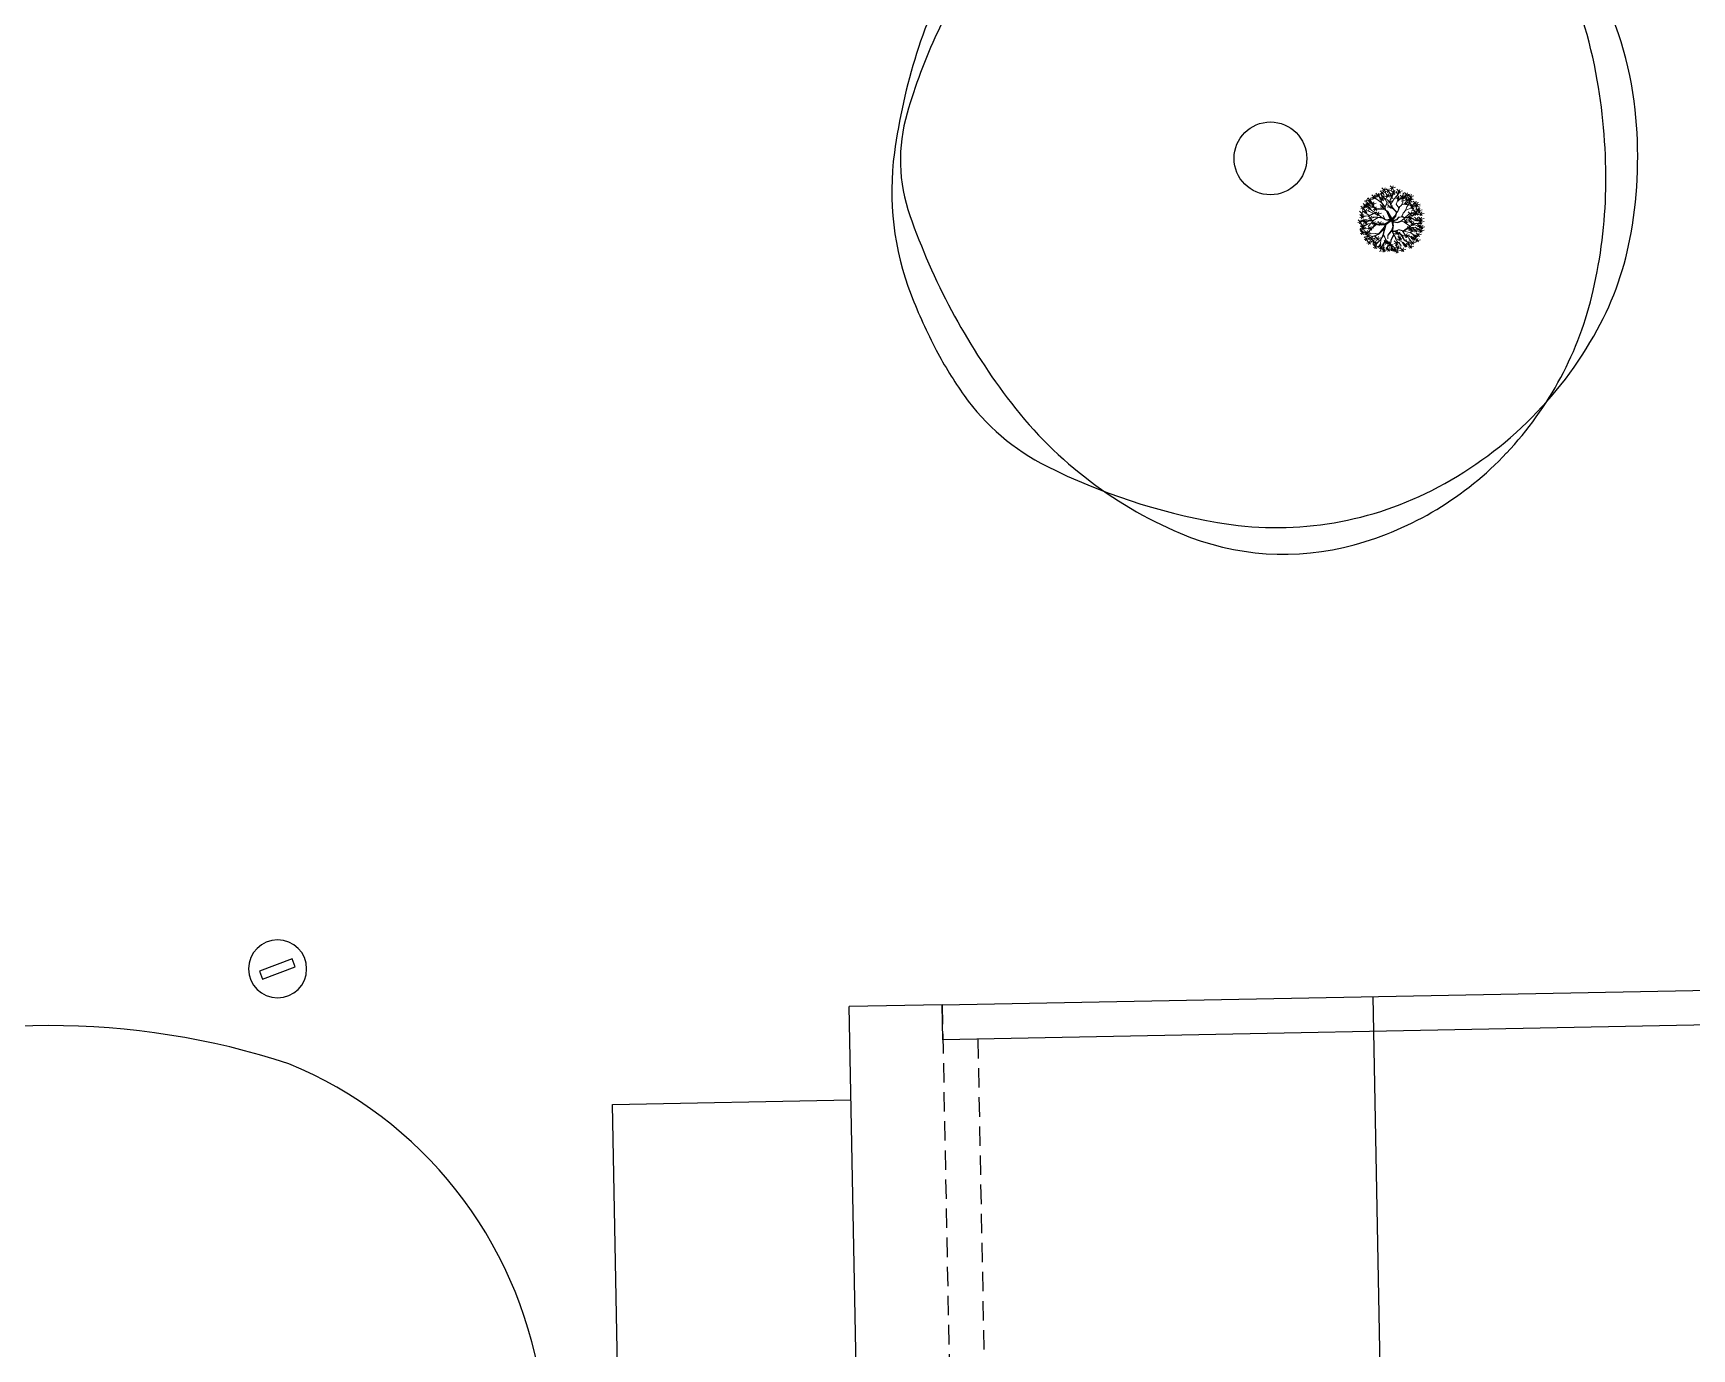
# Model space of a CAD drawing. Extents: x 2080 to 102399, y 2071 to 93424.
# Drawn here: x 88081.3 to 88508.8, y 80015.3 to 80354.3 of the extents above; entities that cross this region are included whole.
import ezdxf

# ---------------------------------------------------------------- set-up
doc = ezdxf.new("R2010")
doc.units = 0
doc.header["$LTSCALE"] = 20
doc.header["$MEASUREMENT"] = 0
doc.linetypes.add('HIDDEN', pattern=[0.375, 0.25, -0.125])
for name, color, linetype in [('ELEC', 11, 'Continuous'), ('PLANTS', 3, 'Continuous'), ('Roof lilne', 31, 'Continuous'), ('wall', 13, 'Continuous')]:
    doc.layers.add(name, color=color, linetype=linetype)
doc.layers.add('Mango tree', color=96, linetype='Continuous', lineweight=5)
doc.layers.add('tree', color=60, linetype='Continuous', lineweight=0)

# ---------------------------------------------------------------- blocks, each defined once
blk = doc.blocks.new('TREE')
at = {"layer": 'tree', "linetype": 'ByBlock'}
for p, q in [((-0.033, 0.707), (0.062, 0.63)), ((-0.591, 0.277), (-0.577, 0.385)), ((-0.561, 0.308), (-0.547, 0.415)), ((-0.543, 0.367), (-0.457, 0.391)), ((-0.542, 0.409), (-0.447, 0.333)), ((-0.449, 0.308), (-0.531, 0.364)), ((-0.48, 0.328), (-0.524, 0.371)), ((-0.475, 0.329), (-0.514, 0.378)), ((-0.51, 0.337), (-0.496, 0.444)), ((-0.501, 0.398), (-0.415, 0.423)), ((-0.5, 0.441), (-0.405, 0.364)), ((-0.452, 0.377), (-0.492, 0.415)), ((-0.47, 0.529), (-0.375, 0.452)), ((-0.47, 0.486), (-0.384, 0.511)), ((-0.468, 0.369), (-0.453, 0.476)), ((-0.354, 0.341), (-0.452, 0.377)), ((-0.437, 0.456), (-0.423, 0.564)), ((-0.314, 0.437), (-0.412, 0.488)), ((-0.314, 0.437), (-0.398, 0.504)), ((-0.398, 0.399), (-0.312, 0.424)), ((-0.397, 0.442), (-0.302, 0.366)), ((-0.388, 0.355), (-0.374, 0.462)), ((-0.295, 0.373), (-0.384, 0.406)), ((-0.365, 0.37), (-0.351, 0.477)), ((-0.362, 0.522), (-0.276, 0.546)), ((-0.361, 0.564), (-0.266, 0.488)), ((-0.329, 0.492), (-0.314, 0.599)), ((-0.295, 0.371), (-0.314, 0.437)), ((-0.306, 0.575), (-0.22, 0.6)), ((-0.29, 0.511), (-0.303, 0.57)), ((-0.252, 0.302), (-0.298, 0.373)), ((-0.233, 0.303), (-0.295, 0.371)), ((-0.206, 0.427), (-0.29, 0.511)), ((-0.274, 0.404), (-0.179, 0.328)), ((-0.274, 0.361), (-0.188, 0.386)), ((-0.273, 0.545), (-0.259, 0.653)), ((-0.241, 0.332), (-0.227, 0.439)), ((-0.224, 0.58), (-0.128, 0.503)), ((-0.224, 0.537), (-0.138, 0.562)), ((-0.207, 0.433), (-0.217, 0.605)), ((-0.12, 0.397), (-0.213, 0.432)), ((-0.108, 0.377), (-0.206, 0.427)), ((-0.205, 0.66), (-0.11, 0.584)), ((-0.205, 0.617), (-0.119, 0.642)), ((-0.123, 0.268), (-0.192, 0.36)), ((-0.191, 0.507), (-0.177, 0.615)), ((-0.172, 0.588), (-0.158, 0.695)), ((-0.14, 0.483), (-0.144, 0.522)), ((-0.112, 0.385), (-0.14, 0.483)), ((-0.135, 0.66), (-0.04, 0.584)), ((-0.135, 0.617), (-0.049, 0.642)), ((-0.118, 0.513), (-0.032, 0.538)), ((-0.117, 0.556), (-0.022, 0.479)), ((-0.075, 0.245), (-0.108, 0.377)), ((-0.103, 0.588), (-0.088, 0.695)), ((-0.095, 0.334), (-0.081, 0.379)), ((-0.089, 0.461), (-0.087, 0.635)), ((-0.081, 0.379), (-0.089, 0.461)), ((-0.085, 0.483), (-0.071, 0.591)), ((-0.073, 0.265), (-0.058, 0.372)), ((-0.063, 0.631), (0.032, 0.555)), ((-0.063, 0.588), (0.023, 0.613)), ((-0.059, 0.448), (0.036, 0.372)), ((-0.059, 0.406), (0.027, 0.43)), ((-0.055, 0.643), (-0.052, 0.59)), ((-0.052, 0.59), (-0.011, 0.48)), ((-0.047, 0.644), (-0.047, 0.611)), ((-0.042, 0.6), (-0.035, 0.643)), ((-0.005, 0.464), (-0.042, 0.6)), ((-0.033, 0.664), (0.053, 0.689)), ((-0.03, 0.559), (-0.016, 0.666)), ((-0.026, 0.376), (-0.012, 0.483)), ((-0.009, 0.399), (-0.005, 0.464)), ((0.069, 0.306), (-0.009, 0.399)), ((-0.003, 0.515), (0.083, 0.54)), ((-0.002, 0.558), (0.093, 0.481)), ((0, 0.398), (0.001, 0.473)), ((0.07, 0.32), (0, 0.398)), ((0.001, 0.473), (0.029, 0.592)), ((0.039, 0.586), (0.006, 0.477)), ((0.017, 0.613), (0.103, 0.638)), ((0.018, 0.656), (0.113, 0.579)), ((0.029, 0.592), (0.023, 0.645)), ((0.03, 0.485), (0.044, 0.593)), ((0.035, 0.641), (0.033, 0.588)), ((0.044, 0.637), (0.039, 0.586)), ((0.05, 0.583), (0.064, 0.691)), ((0.075, 0.363), (0.171, 0.286)), ((0.15, 0.552), (0.105, 0.639)), ((0.108, 0.29), (0.122, 0.398)), ((0.123, 0.629), (0.219, 0.552)), ((0.123, 0.586), (0.209, 0.611)), ((0.141, 0.293), (0.169, 0.409)), ((0.143, 0.282), (0.177, 0.413)), ((0.177, 0.413), (0.15, 0.552)), ((0.156, 0.556), (0.17, 0.664)), ((0.163, 0.545), (0.224, 0.6)), ((0.169, 0.409), (0.163, 0.545)), ((0.181, 0.406), (0.226, 0.503)), ((0.188, 0.422), (0.274, 0.447)), ((0.189, 0.465), (0.284, 0.388)), ((0.205, 0.587), (0.301, 0.511)), ((0.205, 0.544), (0.291, 0.569)), ((0.221, 0.392), (0.235, 0.5)), ((0.226, 0.503), (0.287, 0.569)), ((0.235, 0.3), (0.267, 0.359)), ((0.238, 0.515), (0.252, 0.622)), ((0.246, 0.432), (0.332, 0.456)), ((0.247, 0.474), (0.342, 0.398)), ((0.265, 0.373), (0.282, 0.487)), ((0.267, 0.359), (0.357, 0.405)), ((0.274, 0.368), (0.285, 0.482)), ((0.279, 0.402), (0.293, 0.509)), ((0.282, 0.487), (0.332, 0.535)), ((0.297, 0.5), (0.383, 0.525)), ((0.298, 0.543), (0.393, 0.466)), ((0.33, 0.47), (0.344, 0.578)), ((0.331, 0.373), (0.417, 0.398)), ((0.332, 0.416), (0.427, 0.34)), ((0.357, 0.405), (0.397, 0.482)), ((0.364, 0.344), (0.378, 0.451)), ((0.373, 0.553), (0.468, 0.477)), ((0.373, 0.511), (0.459, 0.535)), ((0.387, 0.266), (0.402, 0.373)), ((0.405, 0.481), (0.42, 0.589)), ((0.409, 0.429), (0.495, 0.453)), ((0.41, 0.471), (0.505, 0.395)), ((0.411, 0.316), (0.458, 0.439)), ((0.412, 0.313), (0.536, 0.357)), ((0.442, 0.399), (0.456, 0.507)), ((0.444, 0.355), (0.539, 0.278)), ((0.477, 0.283), (0.491, 0.39)), ((0.514, 0.402), (0.6, 0.427)), ((0.515, 0.445), (0.61, 0.369)), ((0.547, 0.373), (0.561, 0.48)), ((-0.696, 0.067), (-0.61, 0.091)), ((-0.695, 0.109), (-0.6, 0.033)), ((-0.674, 0.161), (-0.588, 0.186)), ((-0.673, 0.204), (-0.578, 0.127)), ((-0.663, 0.037), (-0.649, 0.145)), ((-0.551, 0.034), (-0.643, -0.019)), ((-0.641, 0.132), (-0.626, 0.239)), ((-0.554, 0.036), (-0.634, 0.064)), ((-0.624, 0.307), (-0.538, 0.332)), ((-0.623, 0.35), (-0.528, 0.273)), ((-0.52, 0.114), (-0.622, 0.141)), ((-0.617, 0.009), (-0.522, -0.068)), ((-0.603, 0.078), (-0.517, 0.103)), ((-0.602, 0.121), (-0.507, 0.045)), ((-0.601, 0.221), (-0.506, 0.145)), ((-0.601, 0.179), (-0.515, 0.203)), ((-0.585, -0.064), (-0.571, 0.044)), ((-0.509, 0.25), (-0.584, 0.249)), ((-0.57, 0.049), (-0.556, 0.156)), ((-0.568, 0.149), (-0.554, 0.256)), ((-0.565, 0.242), (-0.479, 0.267)), ((-0.564, 0.285), (-0.469, 0.209)), ((-0.478, 0.18), (-0.563, 0.306)), ((-0.443, 0.057), (-0.551, 0.034)), ((-0.532, 0.213), (-0.518, 0.32)), ((-0.459, 0.055), (-0.523, 0.114)), ((-0.444, 0.06), (-0.52, 0.114)), ((-0.518, 0.024), (-0.423, -0.053)), ((-0.518, -0.019), (-0.433, 0.006)), ((-0.481, 0.182), (-0.517, 0.182)), ((-0.476, 0.233), (-0.509, 0.25)), ((-0.486, -0.048), (-0.471, 0.059)), ((-0.422, 0.097), (-0.478, 0.18)), ((-0.395, 0.219), (-0.476, 0.233)), ((-0.39, 0.223), (-0.449, 0.308)), ((-0.447, 0.273), (-0.351, 0.196)), ((-0.447, 0.23), (-0.361, 0.255)), ((-0.407, 0.225), (-0.445, 0.305)), ((-0.4, 0.037), (-0.443, 0.057)), ((-0.41, 0.046), (-0.425, 0.1)), ((-0.393, 0.041), (-0.422, 0.097)), ((-0.414, 0.2), (-0.4, 0.308)), ((-0.207, 0.033), (-0.4, 0.037)), ((-0.235, 0.3), (-0.39, 0.307)), ((-0.299, 0.218), (-0.39, 0.223)), ((-0.228, 0.012), (-0.389, 0.033)), ((-0.284, 0.274), (-0.354, 0.341)), ((-0.26, 0.197), (-0.339, 0.217)), ((-0.21, 0.018), (-0.329, -0.041)), ((-0.132, 0.037), (-0.324, -0.049)), ((-0.312, 0.273), (-0.217, 0.196)), ((-0.312, 0.23), (-0.227, 0.255)), ((-0.262, 0.214), (-0.299, 0.218)), ((-0.26, 0.236), (-0.284, 0.274)), ((-0.214, 0.023), (-0.282, 0.029)), ((-0.28, 0.2), (-0.265, 0.308)), ((-0.248, 0.16), (-0.262, 0.214)), ((-0.243, 0.166), (-0.26, 0.236)), ((-0.156, 0.05), (-0.248, 0.16)), ((-0.128, 0.063), (-0.243, 0.166)), ((-0.236, 0.178), (-0.14, 0.101)), ((-0.236, 0.135), (-0.15, 0.16)), ((-0.122, 0.26), (-0.233, 0.303)), ((-0.141, 0.058), (-0.223, 0.145)), ((-0.201, 0.034), (-0.21, 0.018)), ((-0.203, 0.106), (-0.189, 0.213)), ((-0.127, 0.055), (-0.201, 0.034)), ((-0.126, 0.049), (-0.197, 0.023)), ((0, 0), (-0.132, 0.037)), ((0, 0), (-0.126, 0.049)), ((-0.08, 0.211), (-0.122, 0.263)), ((-0.075, 0.181), (-0.122, 0.26)), ((-0.038, 0.025), (-0.118, 0.056)), ((-0.106, 0.295), (-0.02, 0.319)), ((-0.105, 0.337), (-0.01, 0.261)), ((-0.083, 0.292), (-0.09, 0.349)), ((-0.077, 0.189), (-0.075, 0.245)), ((-0.062, 0.105), (-0.077, 0.189)), ((-0.055, 0.145), (-0.076, 0.201)), ((-0.042, 0.069), (-0.062, 0.105)), ((-0.061, 0.128), (-0.023, 0.204)), ((-0.056, 0.1), (-0.061, 0.128)), ((-0.013, 0.029), (-0.058, 0.078)), ((0.006, 0.047), (-0.056, 0.1)), ((-0.003, 0.034), (-0.042, 0.069)), ((-0.005, 0.03), (-0.038, 0.025)), ((0, 0.003), (-0.026, -0.046)), ((-0.019, 0.017), (-0.002, 0.014)), ((0, 0.003), (-0.014, -0.047)), ((0.04, 0.032), (-0.005, 0.03)), ((-0.002, 0.014), (0.04, 0.032)), ((0, 0), (0.044, 0.025)), ((0, 0), (0.091, -0.073)), ((0, 0), (0.139, -0.009)), ((0.002, 0.037), (0.098, 0.216)), ((0.016, 0.04), (0.088, 0.177)), ((0.043, 0.047), (0.016, 0.04)), ((0.088, 0.177), (0.038, 0.06)), ((0.099, 0.176), (0.043, 0.047)), ((0.044, 0.025), (0.111, 0.187)), ((0.046, 0.011), (0.134, 0.001)), ((0.092, 0.251), (0.069, 0.306)), ((0.106, 0.27), (0.07, 0.32)), ((0.075, 0.32), (0.161, 0.345)), ((0.097, 0.224), (0.092, 0.251)), ((0.098, 0.216), (0.099, 0.176)), ((0.106, 0.267), (0.141, 0.293)), ((0.106, 0.239), (0.143, 0.282)), ((0.111, 0.187), (0.106, 0.239)), ((0.134, 0.001), (0.198, 0.023)), ((0.139, -0.009), (0.204, 0.018)), ((0.146, 0.28), (0.235, 0.3)), ((0.233, 0.311), (0.147, 0.288)), ((0.171, 0.245), (0.266, 0.168)), ((0.219, 0.164), (0.188, 0.228)), ((0.188, 0.228), (0.219, 0.13)), ((0.198, 0.023), (0.21, 0.064)), ((0.203, 0.172), (0.217, 0.28)), ((0.204, 0.018), (0.217, 0.054)), ((0.208, 0.013), (0.249, 0.015)), ((0.21, 0.064), (0.221, 0.147)), ((0.214, 0.023), (0.246, 0.017)), ((0.217, 0.054), (0.23, 0.163)), ((0.219, 0.161), (0.256, 0.226)), ((0.23, 0.163), (0.264, 0.224)), ((0.246, 0.017), (0.311, 0.048)), ((0.249, 0.312), (0.344, 0.236)), ((0.249, 0.269), (0.335, 0.294)), ((0.249, 0.015), (0.323, 0.041)), ((0.258, 0.229), (0.331, 0.294)), ((0.264, 0.224), (0.401, 0.242)), ((0.282, 0.24), (0.296, 0.347)), ((0.311, 0.048), (0.336, 0.133)), ((0.317, 0.046), (0.389, 0.033)), ((0.331, 0.294), (0.411, 0.316)), ((0.336, 0.133), (0.424, 0.159)), ((0.343, 0.291), (0.426, 0.31)), ((0.389, 0.033), (0.456, 0.05)), ((0.394, 0.036), (0.45, 0.001)), ((0.401, 0.242), (0.545, 0.235)), ((0.403, 0.15), (0.428, 0.151)), ((0.418, 0.213), (0.513, 0.137)), ((0.418, 0.17), (0.504, 0.195)), ((0.424, 0.159), (0.482, 0.194)), ((0.424, 0.159), (0.503, 0.136)), ((0.426, 0.31), (0.537, 0.349)), ((0.428, 0.151), (0.498, 0.132)), ((0.542, 0.338), (0.432, 0.308)), ((0.539, -0.18), (0.432, 0.012)), ((0.444, 0.312), (0.53, 0.337)), ((0.45, 0.001), (0.533, 0.007)), ((0.451, 0.141), (0.465, 0.248)), ((0.453, 0.094), (0.548, 0.017)), ((0.456, 0.05), (0.507, 0.095)), ((0.466, 0.002), (0.561, -0.075)), ((0.482, 0.194), (0.552, 0.312)), ((0.492, 0.113), (0.578, 0.138)), ((0.493, 0.156), (0.588, 0.079)), ((0.496, 0.109), (0.591, 0.032)), ((0.503, 0.136), (0.618, 0.152)), ((0.507, 0.097), (0.612, 0.171)), ((0.507, 0.095), (0.572, 0.089)), ((0.525, 0.083), (0.539, 0.191)), ((0.525, 0.036), (0.611, 0.061)), ((0.533, 0.007), (0.64, -0.062)), ((0.536, 0.007), (0.638, -0.031)), ((0.543, 0.287), (0.638, 0.21)), ((0.543, 0.244), (0.629, 0.269)), ((0.545, 0.235), (0.583, 0.261)), ((0.558, 0.007), (0.572, 0.114)), ((0.572, 0.089), (0.628, 0.107)), ((0.576, 0.214), (0.59, 0.322)), ((0.582, -0.077), (0.597, 0.031)), ((0.591, 0.075), (0.677, 0.099)), ((0.592, 0.117), (0.687, 0.041)), ((0.61, -0.014), (0.696, 0.011)), ((0.611, 0.029), (0.706, -0.047)), ((0.624, 0.045), (0.638, 0.152)), ((0.643, -0.043), (0.657, 0.064)), ((-0.682, -0.055), (-0.587, -0.131)), ((-0.682, -0.098), (-0.597, -0.073)), ((-0.669, -0.223), (-0.583, -0.198)), ((-0.65, -0.127), (-0.635, -0.02)), ((-0.454, -0.073), (-0.64, -0.051)), ((-0.632, -0.239), (-0.536, -0.316)), ((-0.632, -0.282), (-0.546, -0.257)), ((-0.529, -0.128), (-0.626, -0.133)), ((-0.621, -0.164), (-0.525, -0.241)), ((-0.621, -0.207), (-0.535, -0.182)), ((-0.618, -0.034), (-0.532, -0.009)), ((-0.526, -0.13), (-0.611, -0.175)), ((-0.455, -0.168), (-0.611, -0.187)), ((-0.607, -0.197), (-0.556, -0.183)), ((-0.553, -0.188), (-0.605, -0.205)), ((-0.599, -0.312), (-0.585, -0.204)), ((-0.588, -0.237), (-0.574, -0.129)), ((-0.468, -0.173), (-0.583, -0.255)), ((-0.506, -0.281), (-0.565, -0.299)), ((-0.558, -0.304), (-0.462, -0.38)), ((-0.558, -0.347), (-0.472, -0.322)), ((-0.477, -0.172), (-0.553, -0.188)), ((-0.454, -0.076), (-0.529, -0.128)), ((-0.525, -0.376), (-0.511, -0.269)), ((-0.478, -0.282), (-0.508, -0.303)), ((-0.37, -0.277), (-0.506, -0.281)), ((-0.417, -0.327), (-0.504, -0.395)), ((-0.423, -0.345), (-0.497, -0.402)), ((-0.484, -0.411), (-0.423, -0.345)), ((-0.409, -0.34), (-0.482, -0.422)), ((-0.407, -0.172), (-0.477, -0.172)), ((-0.469, -0.176), (-0.374, -0.253)), ((-0.469, -0.219), (-0.384, -0.194)), ((-0.461, -0.26), (-0.365, -0.337)), ((-0.461, -0.303), (-0.375, -0.278)), ((-0.387, -0.146), (-0.455, -0.168)), ((-0.334, -0.044), (-0.454, -0.076)), ((-0.342, -0.062), (-0.452, -0.073)), ((-0.437, -0.248), (-0.422, -0.141)), ((-0.428, -0.333), (-0.414, -0.225)), ((-0.404, -0.341), (-0.422, -0.465)), ((-0.417, -0.165), (-0.398, -0.159)), ((-0.395, -0.276), (-0.417, -0.327)), ((-0.39, -0.275), (-0.409, -0.34)), ((-0.407, -0.172), (-0.4, -0.227)), ((-0.324, -0.049), (-0.4, -0.184)), ((-0.4, -0.184), (-0.39, -0.275)), ((-0.4, -0.227), (-0.395, -0.276)), ((-0.329, -0.041), (-0.387, -0.146)), ((-0.37, -0.277), (-0.303, -0.243)), ((-0.325, -0.247), (-0.37, -0.277)), ((-0.285, -0.131), (-0.347, -0.181)), ((-0.342, -0.35), (-0.247, -0.426)), ((-0.206, -0.219), (-0.325, -0.247)), ((-0.309, -0.422), (-0.295, -0.315)), ((-0.303, -0.243), (-0.21, -0.231)), ((-0.171, -0.129), (-0.285, -0.131)), ((-0.172, -0.14), (-0.282, -0.134)), ((-0.239, -0.305), (-0.279, -0.382)), ((-0.188, -0.191), (-0.235, -0.311)), ((-0.235, -0.311), (-0.207, -0.482)), ((-0.161, -0.155), (-0.227, -0.298)), ((-0.222, -0.35), (-0.127, -0.426)), ((-0.19, -0.422), (-0.175, -0.315)), ((-0.163, -0.13), (-0.188, -0.191)), ((-0.114, -0.27), (-0.177, -0.373)), ((-0.172, -0.262), (-0.086, -0.237)), ((-0.171, -0.219), (-0.076, -0.295)), ((-0.078, -0.099), (-0.163, -0.13)), ((-0.133, -0.136), (-0.161, -0.155)), ((-0.16, -0.164), (-0.132, -0.198)), ((-0.069, -0.103), (-0.158, -0.138)), ((-0.149, -0.159), (-0.079, -0.113)), ((-0.149, -0.159), (-0.133, -0.192)), ((-0.139, -0.291), (-0.125, -0.184)), ((-0.133, -0.192), (-0.055, -0.238)), ((-0.132, -0.198), (-0.107, -0.275)), ((-0.127, -0.208), (-0.055, -0.238)), ((-0.117, -0.218), (-0.106, -0.28)), ((-0.107, -0.275), (-0.112, -0.359)), ((-0.11, -0.295), (-0.106, -0.381)), ((-0.102, -0.288), (-0.096, -0.39)), ((-0.019, -0.332), (-0.084, -0.48)), ((-0.026, -0.046), (-0.078, -0.099)), ((-0.014, -0.047), (-0.069, -0.103)), ((0.004, -0.038), (-0.063, -0.105)), ((-0.055, -0.238), (-0.018, -0.338)), ((-0.011, -0.334), (-0.049, -0.242)), ((-0.049, -0.39), (-0.027, -0.322)), ((-0.018, -0.338), (0.05, -0.461)), ((-0.008, -0.336), (0.113, -0.369)), ((-0.008, -0.35), (0.116, -0.374)), ((0.079, -0.072), (-0.003, -0.031)), ((-0.003, -0.05), (0.044, -0.129)), ((0, -0.016), (0.079, -0.072)), ((0.007, -0.04), (0.046, -0.126)), ((0.022, -0.012), (0.134, -0.013)), ((0.129, -0.165), (0.041, -0.112)), ((0.044, -0.129), (0.133, -0.189)), ((0.046, -0.126), (0.13, -0.176)), ((0.078, -0.078), (0.151, -0.08)), ((0.091, -0.073), (0.155, -0.074)), ((0.103, -0.45), (0.117, -0.343)), ((0.13, -0.176), (0.158, -0.274)), ((0.132, -0.17), (0.336, -0.203)), ((0.14, -0.213), (0.235, -0.29)), ((0.14, -0.256), (0.226, -0.231)), ((0.145, -0.229), (0.153, -0.393)), ((0.151, -0.08), (0.196, -0.117)), ((0.155, -0.074), (0.169, -0.091)), ((0.158, -0.274), (0.224, -0.316)), ((0.169, -0.091), (0.199, -0.117)), ((0.172, -0.286), (0.187, -0.178)), ((0.199, -0.117), (0.211, -0.159)), ((0.2, -0.122), (0.28, -0.1)), ((0.291, -0.098), (0.201, -0.111)), ((0.211, -0.159), (0.258, -0.235)), ((0.216, -0.119), (0.216, -0.153)), ((0.216, -0.153), (0.259, -0.224)), ((0.224, -0.316), (0.223, -0.378)), ((0.224, -0.442), (0.238, -0.335)), ((0.226, -0.313), (0.278, -0.369)), ((0.235, -0.259), (0.331, -0.336)), ((0.235, -0.302), (0.321, -0.277)), ((0.258, -0.235), (0.307, -0.28)), ((0.259, -0.224), (0.326, -0.243)), ((0.268, -0.332), (0.282, -0.224)), ((0.309, -0.274), (0.269, -0.233)), ((0.269, -0.233), (0.328, -0.252)), ((0.28, -0.1), (0.361, -0.1)), ((0.307, -0.28), (0.318, -0.39)), ((0.322, -0.241), (0.408, -0.216)), ((0.323, -0.198), (0.418, -0.275)), ((0.326, -0.243), (0.348, -0.287)), ((0.336, -0.203), (0.433, -0.262)), ((0.348, -0.287), (0.422, -0.314)), ((0.35, -0.281), (0.568, -0.298)), ((0.35, -0.446), (0.364, -0.339)), ((0.355, -0.099), (0.432, -0.075)), ((0.355, -0.27), (0.37, -0.163)), ((0.361, -0.1), (0.461, -0.159)), ((0.392, -0.3), (0.558, -0.305)), ((0.405, -0.334), (0.491, -0.309)), ((0.406, -0.291), (0.501, -0.368)), ((0.422, -0.314), (0.489, -0.409)), ((0.429, -0.202), (0.524, -0.279)), ((0.432, -0.075), (0.535, -0.071)), ((0.438, -0.363), (0.453, -0.256)), ((0.451, -0.001), (0.547, -0.192)), ((0.461, -0.159), (0.582, -0.147)), ((0.461, -0.275), (0.475, -0.167)), ((0.466, -0.041), (0.552, -0.016)), ((0.488, -0.218), (0.503, -0.11)), ((0.488, -0.336), (0.574, -0.311)), ((0.489, -0.293), (0.584, -0.369)), ((0.492, -0.444), (0.506, -0.337)), ((0.498, -0.069), (0.584, -0.044)), ((0.499, -0.026), (0.594, -0.103)), ((0.5, -0.309), (0.586, -0.284)), ((0.514, -0.191), (0.529, -0.084)), ((0.521, -0.365), (0.535, -0.258)), ((0.528, -0.209), (0.623, -0.285)), ((0.528, -0.252), (0.613, -0.227)), ((0.547, -0.192), (0.592, -0.243)), ((0.55, -0.004), (0.645, -0.081)), ((0.55, -0.047), (0.636, -0.022)), ((0.554, -0.182), (0.649, -0.259)), ((0.554, -0.225), (0.639, -0.2)), ((0.634, -0.043), (0.557, -0.003)), ((0.562, -0.138), (0.658, -0.214)), ((0.562, -0.181), (0.648, -0.156)), ((0.582, -0.147), (0.612, -0.162)), ((0.595, -0.21), (0.609, -0.103)), ((-0.488, -0.392), (-0.392, -0.468)), ((-0.488, -0.435), (-0.402, -0.41)), ((-0.475, -0.506), (-0.389, -0.482)), ((-0.474, -0.464), (-0.379, -0.54)), ((-0.455, -0.464), (-0.441, -0.357)), ((-0.442, -0.536), (-0.428, -0.429)), ((-0.399, -0.472), (-0.313, -0.447)), ((-0.398, -0.429), (-0.303, -0.505)), ((-0.343, -0.421), (-0.396, -0.488)), ((-0.38, -0.584), (-0.294, -0.559)), ((-0.379, -0.541), (-0.284, -0.618)), ((-0.366, -0.501), (-0.351, -0.394)), ((-0.347, -0.614), (-0.333, -0.506)), ((-0.279, -0.382), (-0.343, -0.421)), ((-0.342, -0.393), (-0.256, -0.368)), ((-0.268, -0.436), (-0.288, -0.496)), ((-0.276, -0.387), (-0.268, -0.436)), ((-0.255, -0.573), (-0.169, -0.548)), ((-0.254, -0.53), (-0.159, -0.607)), ((-0.213, -0.463), (-0.252, -0.579)), ((-0.209, -0.482), (-0.24, -0.585)), ((-0.207, -0.482), (-0.235, -0.596)), ((-0.222, -0.392), (-0.137, -0.368)), ((-0.222, -0.602), (-0.208, -0.495)), ((-0.219, -0.63), (-0.123, -0.707)), ((-0.219, -0.673), (-0.133, -0.648)), ((-0.186, -0.702), (-0.172, -0.595)), ((-0.185, -0.589), (-0.099, -0.564)), ((-0.184, -0.546), (-0.089, -0.622)), ((-0.142, -0.549), (-0.158, -0.619)), ((-0.112, -0.359), (-0.155, -0.473)), ((-0.155, -0.473), (-0.142, -0.549)), ((-0.106, -0.381), (-0.152, -0.472)), ((-0.152, -0.475), (-0.115, -0.511)), ((-0.152, -0.618), (-0.138, -0.511)), ((-0.128, -0.611), (-0.033, -0.688)), ((-0.128, -0.654), (-0.043, -0.629)), ((-0.096, -0.39), (-0.033, -0.466)), ((-0.096, -0.683), (-0.081, -0.576)), ((-0.092, -0.455), (-0.006, -0.43)), ((-0.063, -0.521), (-0.092, -0.63)), ((-0.091, -0.412), (0.004, -0.489)), ((-0.034, -0.463), (-0.063, -0.521)), ((-0.059, -0.485), (-0.045, -0.377)), ((-0.046, -0.61), (0.04, -0.585)), ((-0.045, -0.567), (0.05, -0.644)), ((-0.033, -0.466), (-0.018, -0.508)), ((-0.029, -0.656), (0.067, -0.732)), ((-0.029, -0.698), (0.057, -0.674)), ((-0.018, -0.508), (-0.018, -0.637)), ((-0.017, -0.547), (0.01, -0.641)), ((-0.013, -0.64), (0.001, -0.532)), ((-0.002, -0.637), (-0.013, -0.583)), ((0.004, -0.728), (0.018, -0.621)), ((0.01, -0.616), (0.096, -0.591)), ((0.011, -0.573), (0.106, -0.649)), ((0.043, -0.645), (0.057, -0.538)), ((0.05, -0.461), (0.132, -0.517)), ((0.051, -0.469), (0.065, -0.634)), ((0.074, -0.635), (0.052, -0.477)), ((0.068, -0.426), (0.164, -0.502)), ((0.068, -0.469), (0.154, -0.444)), ((0.07, -0.421), (0.156, -0.396)), ((0.071, -0.378), (0.166, -0.455)), ((0.077, -0.644), (0.163, -0.62)), ((0.078, -0.602), (0.173, -0.678)), ((0.101, -0.498), (0.115, -0.391)), ((0.11, -0.674), (0.125, -0.567)), ((0.113, -0.369), (0.15, -0.424)), ((0.118, -0.365), (0.26, -0.428)), ((0.12, -0.496), (0.216, -0.573)), ((0.12, -0.539), (0.206, -0.514)), ((0.132, -0.517), (0.198, -0.609)), ((0.15, -0.424), (0.207, -0.482)), ((0.153, -0.568), (0.167, -0.461)), ((0.178, -0.59), (0.274, -0.666)), ((0.178, -0.633), (0.264, -0.608)), ((0.191, -0.413), (0.277, -0.388)), ((0.192, -0.37), (0.287, -0.447)), ((0.207, -0.482), (0.209, -0.59)), ((0.211, -0.662), (0.225, -0.555)), ((0.223, -0.378), (0.261, -0.503)), ((0.239, -0.56), (0.325, -0.535)), ((0.24, -0.517), (0.335, -0.593)), ((0.244, -0.559), (0.339, -0.635)), ((0.244, -0.602), (0.33, -0.577)), ((0.247, -0.45), (0.265, -0.545)), ((0.26, -0.428), (0.35, -0.533)), ((0.261, -0.503), (0.292, -0.568)), ((0.266, -0.53), (0.284, -0.575)), ((0.272, -0.589), (0.286, -0.482)), ((0.277, -0.631), (0.291, -0.524)), ((0.317, -0.417), (0.403, -0.392)), ((0.318, -0.374), (0.413, -0.451)), ((0.318, -0.39), (0.376, -0.506)), ((0.319, -0.476), (0.415, -0.553)), ((0.319, -0.519), (0.405, -0.494)), ((0.401, -0.488), (0.324, -0.398)), ((0.352, -0.548), (0.366, -0.441)), ((0.391, -0.495), (0.362, -0.453)), ((0.362, -0.453), (0.382, -0.505)), ((0.371, -0.479), (0.457, -0.454)), ((0.372, -0.436), (0.467, -0.513)), ((0.404, -0.509), (0.418, -0.401)), ((0.459, -0.372), (0.554, -0.449)), ((0.459, -0.415), (0.545, -0.39))]:
    blk.add_line(p, q, dxfattribs=at)
blk = doc.blocks.new('T3')
at = {"color": 3, "linetype": 'Continuous'}
blk.add_circle((0.0075, -0.0006), 0.0467, dxfattribs=at)
for centre, radius, start, end in [((0.1024, -0.0008), 0.4778, 86.5891, 106.3683), ((0.1171, 0.2465), 0.2301, 38.2099, 86.5855), ((0.0278, -0.1235), 0.5914, 95.7743, 119.9478), ((0.1287, -0.0904), 0.5712, 106.3689, 124.4478), ((0.0157, -0.0047), 0.472, 51.5393, 95.7734), ((-0.1006, 0.0992), 0.3344, 119.9475, 152.2845), ((-0.2125, -0.013), 0.6496, 9.9831, 38.21), ((0.7005, -0.9241), 1.5821, 124.4458, 130.3031), ((0.0312, 0.0148), 0.4471, 6.0223, 51.5393), ((-0.029, -0.0639), 0.4542, 130.3005, 141.2454), ((0.263, -0.0918), 0.745, 152.2851, 172.4004), ((-0.1535, 0.036), 0.2946, 141.2444, 154.9906), ((0.2312, -0.1435), 0.7191, 154.9924, 163.7785), ((-0.2858, -0.0259), 0.724, 358.8883, 9.9833), ((-0.2526, -0.0027), 0.2152, 163.7797, 199.3828), ((-0.0951, 0.0014), 0.5742, 350.2301, 6.0232), ((-0.1071, -0.0424), 0.3717, 172.3996, 201.0285), ((-0.198, -0.0276), 0.6362, 347.0493, 358.8877), ((0.3677, 0.2155), 0.8728, 199.3819, 216.8466), ((0.0738, -0.0277), 0.4027, 331.3474, 350.2303), ((-0.0191, -0.0688), 0.4527, 316.7622, 347.0499), ((0.1608, 0.0605), 0.6586, 201.0235, 207.8216), ((-0.0112, 0.0188), 0.4996, 296.8801, 331.348), ((0.0248, -0.0113), 0.5049, 207.8204, 215.5805), ((-0.1491, -0.1357), 0.2911, 215.5851, 243.3801), ((0.1028, 0.0169), 0.5417, 216.8467, 247.0462), ((0.0032, -0.0897), 0.4221, 285.3686, 316.7631), ((0.0747, 0.311), 0.7907, 243.3844, 260.1468), ((0.015, -0.0329), 0.4417, 260.1457, 296.8807), ((0.0246, -0.1677), 0.3412, 247.0472, 285.3699)]:
    blk.add_arc(centre, radius, start, end, dxfattribs=at)
blk = doc.blocks.new('A$C1BE224B4')
at = {"layer": 'Roof lilne'}
for p, q in [((-208.5, 0), (208.5, 0)), ((-217.5, -111), (-217.5, -135)), ((217.5, -135), (-217.5, -135)), ((-193.5, -196.5), (-193.5, -135)), ((-44.5, -196.5), (-193.5, -196.5))]:
    blk.add_line(p, q, dxfattribs=at)
at = {"layer": 'wall', "color": 2}
for p, q in [((-217.5, -111), (-217.5, 111)), ((-208.5, 111), (-208.5, -111)), ((-217.5, 0), (-208.5, 0)), ((-208.5, -111), (-217.5, -111))]:
    blk.add_line(p, q, dxfattribs=at)
at = {"layer": 'wall', "color": 7, "linetype": 'HIDDEN'}
for p, q in [((-208.5, -102), (208.5, -102)), ((-217.5, -111), (208.5, -111))]:
    blk.add_line(p, q, dxfattribs=at)
blk = doc.blocks.new('A$C16A84746')
at = {"layer": 'ELEC'}
blk.add_lwpolyline([(14.9, 44.1), (61.5, 44.1), (61.5, 32.9), (14.9, 32.9)], close=True, dxfattribs=at)
blk.add_circle((38.5, 38.5), 38.5, dxfattribs=at)

msp = doc.modelspace()

# ---------------------------------------------------------------- linework, layer by layer
at = {"ltscale": 0.5}
for centre, radius, start, end in [((88085.078, 79897.713), 200.861, 71.99752, 107.98669), ((88106.334, 79989.882), 106.955, 9.14709, 67.56261)]:
    msp.add_arc(centre, radius, start, end, dxfattribs=at)

# ---------------------------------------------------------------- block references
at = {"ltscale": 0.5, "rotation": 271.1063440108968}
msp.add_blockref('A$C1BE224B4', (88430.753, 79888.585), dxfattribs=at)
at = {"layer": 'ELEC', "linetype": 'Continuous', "ltscale": 0.5, "xscale": -0.1944000000041392, "yscale": 0.1944000000075903, "zscale": 0.1944, "rotation": 200.7708789352497}
msp.add_blockref('A$C16A84746', (88134.602, 80117.514), dxfattribs=at)
at = {"layer": 'Mango tree', "linetype": 'Continuous', "extrusion": (0.00224, -0.003541, 0.999991), "xscale": 12.18546004394542, "yscale": 12.18546004394542, "zscale": 12.18546004394542, "rotation": 51.50199717107232}
msp.add_blockref('TREE', (88431.109, 80306.168, -86.245), dxfattribs=at)
at = {"layer": 'PLANTS', "xscale": 200.7015568390489, "yscale": 200.7015568390489, "zscale": 200.7015568390489}
msp.add_blockref('T3', (88398.668, 80322.137, 0.001), dxfattribs=at)

doc.saveas('drawing.dxf')
